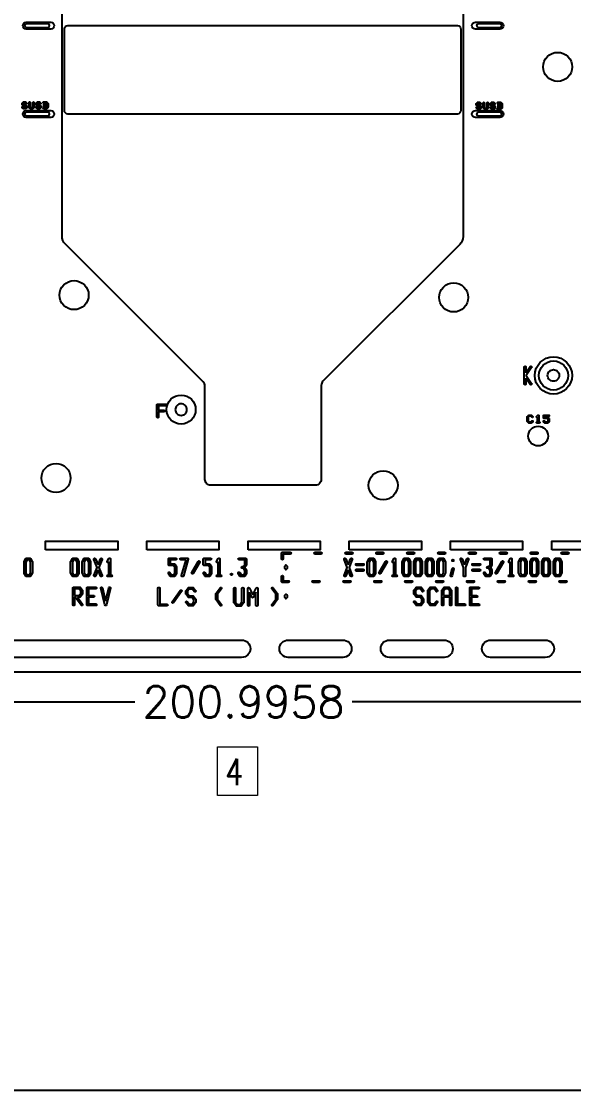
# Model space of a CAD drawing. Extents: x 2864 to 3941, y 2420 to 3182.
# Drawn here: x 3139.4 to 3186.9, y 2594.2 to 2686.2 of the extents above; entities that cross this region are included whole.
import ezdxf
from ezdxf.enums import TextEntityAlignment as Align

# ---------------------------------------------------------------- set-up
doc = ezdxf.new("R2010")
doc.units = 0
doc.layers.get('Defpoints').update_dxf_attribs({"lineweight": 0})
for name, color, linetype in [('susd-t_layer2', 6, 'Continuous'), ('ttr1_panel_layer3', 7, 'Continuous'), ('序號', 1, 'Continuous')]:
    doc.layers.add(name, color=color, linetype=linetype)
doc.layers.add('備註', color=1, linetype='Continuous', lineweight=0)
doc.layers.add('尺寸線', color=3, linetype='Continuous', lineweight=0)
doc.styles.get("Standard").update_dxf_attribs({"font": 'simplex.shx', "height": 2.7})
doc.dimstyles.get("Standard").update_dxf_attribs({"dimtxt": 6, "dimasz": 0.18, "dimexe": 0.18, "dimexo": 0.0625, "dimgap": 0.09, "dimtad": 0, "dimtih": 1, "dimtoh": 1, "dimdec": 4, "dimzin": 0, "dimdsep": 46, "dimtxsty": 'Standard', "dimcen": 0.09, "dimadec": 0, "dimazin": 0, "dimtfac": 1, "dimtdec": 4, "dimtofl": 0, "dimtmove": 0, "dimatfit": 3, "dimfxl": 0, "dimtolj": 1, "dimtzin": 0, "dimarcsym": 0})

# ---------------------------------------------------------------- blocks, each defined once
blk = doc.blocks.new('*D5')
at = {"layer": 'Defpoints', "color": 0, "linetype": 'Continuous'}
for p in [(3249.159, 2652.807), (3048.163, 2649.108), (3249.159, 2627.67)]:
    blk.add_point(p, dxfattribs=at)
at = {"layer": '尺寸線', "color": 0, "linetype": 'Continuous', "lineweight": -2}
for p, q in [((3249.159, 2652.745), (3249.159, 2627.49)), ((3048.163, 2649.046), (3048.163, 2627.49)), ((3048.343, 2627.67), (3149.171, 2627.67)), ((3248.979, 2627.67), (3167.866, 2627.67))]:
    blk.add_line(p, q, dxfattribs=at)
at = {"layer": '尺寸線', "color": 0, "linetype": 'Continuous'}
for points in [[(3048.343, 2627.7), (3048.343, 2627.64), (3048.163, 2627.67)], [(3248.979, 2627.64), (3248.979, 2627.7), (3249.159, 2627.67)]]:
    blk.add_solid(points, dxfattribs=at)
at = {"layer": '尺寸線', "color": 0, "linetype": 'Continuous', "insert": (3158.518, 2627.67), "char_height": 2.7, "attachment_point": 5}
blk.add_mtext('\\A1;200.9958', dxfattribs=at)

msp = doc.modelspace()

# ---------------------------------------------------------------- linework, layer by layer
at = {"layer": 'susd-t_layer2', "linetype": 'Continuous'}
msp.add_lwpolyline([(3143.12414, 2678.52681), (3143.12414, 2685.5268, -0.41422), (3143.42412, 2685.82677), (3176.89827, 2685.82677, -0.414221), (3177.19824, 2685.5268), (3177.19824, 2678.52681, -0.414221), (3176.89827, 2678.22684), (3143.42412, 2678.22684, -0.41422)], format="xyb", close=True, dxfattribs=at)
at = {"layer": 'ttr1_panel_layer3'}
for p, q in [((3141.42117, 2678.67379), (3141.33839, 2678.67379)), ((3180.45916, 2678.63883), (3180.37638, 2678.63883)), ((3153.59688, 2639.88079), (3153.13727, 2639.88079)), ((3287.16107, 2594.24278), (3033.16107, 2594.24278))]:
    msp.add_line(p, q, dxfattribs=at)
at = {"layer": 'ttr1_panel_layer3', "linetype": 'Continuous'}
for points in [[(3033.16107, 2832.74945), (3033.16107, 2651.2361, 0.044688), (3032.66107, 2650.83314), (3032.66107, 2645.65241, 0.044688), (3033.16107, 2645.24945), (3033.16107, 2635.49278, -0.414215), (3034.41107, 2634.24278, -0.414215), (3033.16107, 2632.99278), (3033.16107, 2630.24278), (3287.16107, 2630.24278)], [(3141.33839, 2678.67379, -1), (3141.33839, 2678.77379), (3141.37117, 2678.77379), (3141.37117, 2679.17048), (3141.33839, 2679.17048, -1), (3141.33839, 2679.27048), (3141.42117, 2679.27048), (3141.58674, 2679.27048, -0.200121), (3141.62225, 2679.25568), (3141.70472, 2679.17321, -0.200121), (3141.71952, 2679.1377), (3141.71952, 2678.80657, -0.200121), (3141.70472, 2678.77106), (3141.62225, 2678.68859, -0.200121), (3141.58674, 2678.67379), (3141.42117, 2678.67379)], [(3180.37638, 2678.63883, -1), (3180.37638, 2678.73883), (3180.40916, 2678.73883), (3180.40916, 2679.13552), (3180.37638, 2679.13552, -1), (3180.37638, 2679.23552), (3180.45916, 2679.23552), (3180.62472, 2679.23552, -0.200121), (3180.66023, 2679.22072), (3180.7427, 2679.13825, -0.200121), (3180.7575, 2679.10274), (3180.7575, 2678.77161, -0.200121), (3180.7427, 2678.7361), (3180.66023, 2678.65363, -0.200121), (3180.62472, 2678.63883), (3180.45916, 2678.63883)], [(3182.64704, 2655.0173), (3182.64704, 2656.4577, -1), (3182.79704, 2656.4577), (3182.79704, 2655.97835)], [(3182.79704, 2655.97835), (3183.15699, 2656.50028, -1), (3183.28047, 2656.41512), (3182.81315, 2655.7375), (3183.28047, 2655.05988, -1), (3183.15699, 2654.97472), (3182.79704, 2655.49664)], [(3182.79704, 2655.49664), (3182.79704, 2655.0173, -1), (3182.64704, 2655.0173)], [(3183.79822, 2652.17024), (3183.78424, 2652.15626, -1), (3183.71353, 2652.22697)], [(3183.84822, 2651.64492), (3183.74889, 2651.64492, -1), (3183.74889, 2651.74492), (3183.79822, 2651.74492), (3183.79822, 2652.17024)], [(3183.71353, 2652.22697), (3183.81271, 2652.32615, -0.669786), (3183.89822, 2652.29095), (3183.89822, 2651.74492), (3183.94756, 2651.74492, -1), (3183.94756, 2651.64492), (3183.84822, 2651.64492)], [(3145.66628, 2638.54669), (3145.93613, 2639.23798), (3145.66628, 2639.92928, -1), (3145.80825, 2639.9847), (3146.01793, 2639.44754)], [(3146.01793, 2639.44754), (3146.22761, 2639.9847, -1), (3146.36957, 2639.92928), (3146.09973, 2639.23799), (3146.36957, 2638.54669, -1), (3146.22761, 2638.49127), (3146.01793, 2639.02843)], [(3146.81184, 2639.75583), (3146.95217, 2639.99549, -0.76611), (3147.09413, 2639.95676), (3147.09413, 2638.59518), (3147.15826, 2638.59518, -1), (3147.15826, 2638.44278), (3147.01793, 2638.44278)], [(3153.13727, 2639.88079, -1), (3153.13727, 2640.03319), (3153.69859, 2640.03319, -0.50129), (3153.77166, 2639.93536), (3153.35073, 2638.49757, -1), (3153.20447, 2638.54039), (3153.59688, 2639.88079)], [(3156.21184, 2639.75583), (3156.35217, 2639.99549, -0.76611), (3156.49413, 2639.95676), (3156.49413, 2638.59518), (3156.55826, 2638.59518, -1), (3156.55826, 2638.44278), (3156.41793, 2638.44278)], [(3167.16628, 2638.54669), (3167.43613, 2639.23799), (3167.16628, 2639.92928, -1), (3167.30825, 2639.9847), (3167.51793, 2639.44754)], [(3167.51793, 2639.44754), (3167.72761, 2639.9847, -1), (3167.86957, 2639.92928), (3167.59973, 2639.23798), (3167.86957, 2638.54669, -1), (3167.72761, 2638.49127), (3167.51793, 2639.02843)], [(3171.31184, 2639.75583), (3171.45217, 2639.99549, -0.76611), (3171.59413, 2639.95676), (3171.59413, 2638.59518), (3171.65826, 2638.59518, -1), (3171.65826, 2638.44278), (3171.51793, 2638.44278)], [(3177.16628, 2639.92928, -1), (3177.30825, 2639.9847), (3177.51793, 2639.44754)], [(3177.51793, 2639.44754), (3177.72761, 2639.9847, -1), (3177.86957, 2639.92928), (3177.59413, 2639.22365), (3177.59413, 2638.51898, -1), (3177.44173, 2638.51898), (3177.44173, 2639.22365), (3177.16628, 2639.92928)], [(3181.31184, 2639.75583), (3181.45217, 2639.99549, -0.76611), (3181.59413, 2639.95676), (3181.59413, 2638.59518), (3181.65826, 2638.59518, -1), (3181.65826, 2638.44278), (3181.51793, 2638.44278)], [(3146.01793, 2639.02843), (3145.80825, 2638.49127, -1), (3145.66628, 2638.54669)], [(3147.01793, 2638.44278), (3146.8776, 2638.44278, -1), (3146.8776, 2638.59518), (3146.94173, 2638.59518), (3146.94173, 2639.67617, -0.979801), (3146.81184, 2639.75583)], [(3156.41793, 2638.44278), (3156.2776, 2638.44278, -1), (3156.2776, 2638.59518), (3156.34173, 2638.59518), (3156.34173, 2639.67617, -0.979801), (3156.21184, 2639.75583)], [(3167.51793, 2639.02843), (3167.30825, 2638.49127, -1), (3167.16628, 2638.54669)], [(3171.51793, 2638.44278), (3171.3776, 2638.44278, -1), (3171.3776, 2638.59518), (3171.44173, 2638.59518), (3171.44173, 2639.67617, -0.979801), (3171.31184, 2639.75583)], [(3181.51793, 2638.44278), (3181.3776, 2638.44278, -1), (3181.3776, 2638.59518), (3181.44173, 2638.59518), (3181.44173, 2639.67617, -0.979801), (3181.31184, 2639.75583)], [(3143.84957, 2636.02807), (3143.84957, 2636.74826), (3143.84957, 2637.46846, -0.414241), (3143.92457, 2637.54346), (3144.44609, 2637.54346, -0.241871), (3144.50706, 2637.51214), (3144.68045, 2637.27269, -0.159337), (3144.69493, 2637.2284), (3144.69493, 2636.98833, -0.159331), (3144.68045, 2636.94404), (3144.50706, 2636.70458, -0.241867), (3144.44609, 2636.67326), (3144.24532, 2636.67326)], [(3146.25166, 2637.45087, -1), (3146.39747, 2637.48606), (3146.67225, 2636.3477)], [(3146.67225, 2636.3477), (3146.94703, 2637.48606, -1), (3147.09284, 2637.45087), (3146.74515, 2636.01047, -0.78736), (3146.59934, 2636.01047), (3146.25166, 2637.45087)], [(3158.89302, 2635.98136), (3158.89302, 2637.42148, -0.798609), (3159.03556, 2637.45436), (3159.3157, 2636.87407)], [(3159.3157, 2636.87407), (3159.59584, 2637.45436, -0.798609), (3159.73838, 2637.42148), (3159.73838, 2635.98136, -1), (3159.58838, 2635.98136), (3159.58838, 2637.09389)], [(3175.55836, 2636.02361), (3175.55836, 2636.74381), (3175.55836, 2637.22394, -0.159331), (3175.57284, 2637.26823), (3175.74623, 2637.50769, -0.241867), (3175.8072, 2637.53901), (3176.15488, 2637.53901, -0.241871), (3176.21585, 2637.50769), (3176.38925, 2637.26823, -0.159337), (3176.40372, 2637.22394), (3176.40372, 2636.74381)], [(3144.24532, 2636.67326), (3144.68068, 2636.07205, -1), (3144.55919, 2635.98408), (3144.06012, 2636.67326), (3143.99957, 2636.67326), (3143.99957, 2636.02807, -1), (3143.84957, 2636.02807)], [(3159.04302, 2637.09389), (3159.04302, 2635.98136, -1), (3158.89302, 2635.98136)], [(3159.58838, 2637.09389), (3159.38324, 2636.66895, -0.627705), (3159.24816, 2636.66895), (3159.04302, 2637.09389)], [(3176.40372, 2636.74381), (3176.40372, 2636.02361, -1), (3176.25372, 2636.02361), (3176.25372, 2636.66881), (3175.70836, 2636.66881), (3175.70836, 2636.02361, -1), (3175.55836, 2636.02361)]]:
    msp.add_lwpolyline(points, format="xyb", dxfattribs=at)
for points in [[(3142.92399, 2667.73867), (3142.92399, 2737.99786, -0.198849), (3143.21685, 2738.70474), (3153.97223, 2749.46012, 0.198916), (3154.26509, 2750.16726), (3154.26509, 2764.68031, -0.414068), (3154.76522, 2765.18018), (3165.56022, 2765.18018, -0.414218), (3166.06009, 2764.68031), (3166.06009, 2750.16726, 0.198916), (3166.35295, 2749.46012), (3177.10528, 2738.70779, -0.198916), (3177.39814, 2738.00066), (3177.39814, 2667.70082, -0.198917), (3177.10528, 2666.99369), (3165.35103, 2655.23943, 0.198625), (3165.20487, 2654.88627), (3165.20487, 2646.80551, -0.414364), (3164.70474, 2646.30539), (3155.70476, 2646.30539, -0.414217), (3155.20489, 2646.80551), (3155.20489, 2654.83648, 0.198853), (3155.05843, 2655.18996), (3143.21685, 2667.03153, -0.198917)], [(3139.85001, 2685.52677, -1), (3139.85001, 2686.12677), (3141.9553, 2686.12677, -1), (3141.9553, 2685.52677)], [(3139.85001, 2685.67677), (3141.70747, 2685.67677, 1), (3141.70747, 2685.97677), (3139.85001, 2685.97677, 1)], [(3178.45421, 2685.52677, -1), (3178.45421, 2686.12677), (3180.5595, 2686.12677, -1), (3180.5595, 2685.52677)], [(3178.70204, 2685.67677), (3180.5595, 2685.67677, 1), (3180.5595, 2685.97677), (3178.70204, 2685.97677, 1)], [(3184.27048, 2682.28075, -0.414215), (3185.52048, 2683.53075, -0.414215), (3186.77048, 2682.28075, -0.414215), (3185.52048, 2681.03075, -0.414215)], [(3139.48839, 2679.05491), (3139.48839, 2679.1377, -0.200121), (3139.50319, 2679.17321), (3139.58566, 2679.25568, -0.200121), (3139.62117, 2679.27048), (3139.78674, 2679.27048, -0.200121), (3139.82225, 2679.25568), (3139.90487, 2679.17305, -1), (3139.83416, 2679.10234), (3139.76603, 2679.17048), (3139.64188, 2679.17048), (3139.58839, 2679.11699), (3139.58839, 2679.07562), (3139.64188, 2679.02213), (3139.78674, 2679.02213, -0.200121), (3139.82225, 2679.00733), (3139.90472, 2678.92486, -0.200121), (3139.91952, 2678.88935), (3139.91952, 2678.80657, -0.200121), (3139.90472, 2678.77106), (3139.82225, 2678.68859, -0.200121), (3139.78674, 2678.67379), (3139.62117, 2678.67379, -0.200121), (3139.58566, 2678.68859), (3139.50304, 2678.77121, -1), (3139.57375, 2678.84192), (3139.64188, 2678.77379), (3139.76603, 2678.77379), (3139.81952, 2678.82728), (3139.81952, 2678.86864), (3139.76603, 2678.92213), (3139.62117, 2678.92213, -0.200121), (3139.58566, 2678.93693), (3139.50319, 2679.0194, -0.200121)], [(3139.85001, 2677.92684, -1), (3139.85001, 2678.52684), (3141.9553, 2678.52684, -1), (3141.9553, 2677.92684)], [(3140.08839, 2678.80657), (3140.08839, 2679.22048, -1), (3140.18839, 2679.22048), (3140.18839, 2678.82728), (3140.24188, 2678.77379), (3140.36603, 2678.77379), (3140.41952, 2678.82728), (3140.41952, 2679.22048, -1), (3140.51952, 2679.22048), (3140.51952, 2678.80657, -0.200121), (3140.50472, 2678.77106), (3140.42225, 2678.68859, -0.200121), (3140.38674, 2678.67379), (3140.22117, 2678.67379, -0.200121), (3140.18566, 2678.68859), (3140.10319, 2678.77106, -0.200121)], [(3140.68839, 2679.05491), (3140.68839, 2679.1377, -0.200121), (3140.70319, 2679.17321), (3140.78566, 2679.25568, -0.200121), (3140.82117, 2679.27048), (3140.98674, 2679.27048, -0.200121), (3141.02225, 2679.25568), (3141.10487, 2679.17305, -1), (3141.03416, 2679.10234), (3140.96603, 2679.17048), (3140.84188, 2679.17048), (3140.78839, 2679.11699), (3140.78839, 2679.07562), (3140.84188, 2679.02213), (3140.98674, 2679.02213, -0.200121), (3141.02225, 2679.00733), (3141.10472, 2678.92486, -0.200121), (3141.11952, 2678.88935), (3141.11952, 2678.80657, -0.200121), (3141.10472, 2678.77106), (3141.02225, 2678.68859, -0.200121), (3140.98674, 2678.67379), (3140.82117, 2678.67379, -0.200121), (3140.78566, 2678.68859), (3140.70304, 2678.77121, -1), (3140.77375, 2678.84192), (3140.84188, 2678.77379), (3140.96603, 2678.77379), (3141.01952, 2678.82728), (3141.01952, 2678.86864), (3140.96603, 2678.92213), (3140.82117, 2678.92213, -0.200121), (3140.78566, 2678.93693), (3140.70319, 2679.0194, -0.200121)], [(3178.45421, 2677.92684, -1), (3178.45421, 2678.52684), (3180.5595, 2678.52684, -1), (3180.5595, 2677.92684)], [(3178.52638, 2679.01996), (3178.52638, 2679.10274, -0.200121), (3178.54118, 2679.13825), (3178.62365, 2679.22072, -0.200121), (3178.65916, 2679.23552), (3178.82472, 2679.23552, -0.200121), (3178.86023, 2679.22072), (3178.94286, 2679.1381, -1), (3178.87215, 2679.06739), (3178.80401, 2679.13552), (3178.67987, 2679.13552), (3178.62638, 2679.08203), (3178.62638, 2679.04067), (3178.67987, 2678.98718), (3178.82472, 2678.98718, -0.200121), (3178.86023, 2678.97238), (3178.9427, 2678.88991, -0.200121), (3178.9575, 2678.8544), (3178.9575, 2678.77161, -0.200121), (3178.9427, 2678.7361), (3178.86023, 2678.65363, -0.200121), (3178.82472, 2678.63883), (3178.65916, 2678.63883, -0.200121), (3178.62365, 2678.65363), (3178.54102, 2678.73626, -1), (3178.61173, 2678.80697), (3178.67987, 2678.73883), (3178.80401, 2678.73883), (3178.8575, 2678.79232), (3178.8575, 2678.83369), (3178.80401, 2678.88718), (3178.65916, 2678.88718, -0.200121), (3178.62365, 2678.90198), (3178.54118, 2678.98445, -0.200121)], [(3179.12638, 2678.77161), (3179.12638, 2679.18552, -1), (3179.22638, 2679.18552), (3179.22638, 2678.79232), (3179.27987, 2678.73883), (3179.40401, 2678.73883), (3179.4575, 2678.79232), (3179.4575, 2679.18552, -1), (3179.5575, 2679.18552), (3179.5575, 2678.77161, -0.200121), (3179.5427, 2678.7361), (3179.46023, 2678.65363, -0.200121), (3179.42472, 2678.63883), (3179.25916, 2678.63883, -0.200121), (3179.22365, 2678.65363), (3179.14118, 2678.7361, -0.200121)], [(3179.72638, 2679.01996), (3179.72638, 2679.10274, -0.200121), (3179.74118, 2679.13825), (3179.82365, 2679.22072, -0.200121), (3179.85916, 2679.23552), (3180.02472, 2679.23552, -0.200121), (3180.06023, 2679.22072), (3180.14286, 2679.1381, -1), (3180.07215, 2679.06739), (3180.00401, 2679.13552), (3179.87987, 2679.13552), (3179.82638, 2679.08203), (3179.82638, 2679.04067), (3179.87987, 2678.98718), (3180.02472, 2678.98718, -0.200121), (3180.06023, 2678.97238), (3180.1427, 2678.88991, -0.200121), (3180.1575, 2678.8544), (3180.1575, 2678.77161, -0.200121), (3180.1427, 2678.7361), (3180.06023, 2678.65363, -0.200121), (3180.02472, 2678.63883), (3179.85916, 2678.63883, -0.200121), (3179.82365, 2678.65363), (3179.74102, 2678.73626, -1), (3179.81173, 2678.80697), (3179.87987, 2678.73883), (3180.00401, 2678.73883), (3180.0575, 2678.79232), (3180.0575, 2678.83369), (3180.00401, 2678.88718), (3179.85916, 2678.88718, -0.200121), (3179.82365, 2678.90198), (3179.74118, 2678.98445, -0.200121)], [(3139.85001, 2678.07684), (3141.70747, 2678.07684, 1), (3141.70747, 2678.37684), (3139.85001, 2678.37684, 1)], [(3178.70204, 2678.07684), (3180.5595, 2678.07684, 1), (3180.5595, 2678.37684), (3178.70204, 2678.37684, 1)], [(3142.70982, 2662.65194, -0.414215), (3143.95982, 2663.90194, -0.414215), (3145.20982, 2662.65194, -0.414215), (3143.95982, 2661.40194, -0.414215)], [(3175.33262, 2662.45455, -0.414215), (3176.58262, 2663.70455, -0.414215), (3177.83262, 2662.45455, -0.414215), (3176.58262, 2661.20455, -0.414215)], [(3184.66107, 2655.74278, -0.414217), (3185.16107, 2656.24278, -0.414217), (3185.66107, 2655.74278, -0.414217), (3185.16107, 2655.24278, -0.414217)], [(3151.0766, 2652.16879), (3151.0766, 2652.69031), (3151.0766, 2653.21184, -0.414241), (3151.1516, 2653.28684), (3151.84697, 2653.28684, -1), (3151.84697, 2653.13684), (3151.2266, 2653.13684), (3151.2266, 2652.76531), (3151.67312, 2652.76531, -1), (3151.67312, 2652.61531), (3151.2266, 2652.61531), (3151.2266, 2652.16879, -1)], [(3152.65865, 2652.80735, 0.414217), (3153.15865, 2652.30735, 0.414217), (3153.65865, 2652.80735, 0.414217), (3153.15865, 2653.30735, 0.414217)], [(3182.89955, 2651.79426), (3182.89955, 2652.19161, -0.200121), (3182.91435, 2652.22712), (3183.01338, 2652.32615, -0.200121), (3183.04889, 2652.34095), (3183.24756, 2652.34095, -0.200121), (3183.28307, 2652.32615), (3183.38225, 2652.22697, -1), (3183.31154, 2652.15626), (3183.22685, 2652.24095), (3183.0696, 2652.24095), (3182.99955, 2652.1709), (3182.99955, 2651.81497), (3183.0696, 2651.74492), (3183.22685, 2651.74492), (3183.31154, 2651.82962, -1), (3183.38225, 2651.75891), (3183.28307, 2651.65972, -0.200121), (3183.24756, 2651.64492), (3183.04889, 2651.64492, -0.200121), (3183.01338, 2651.65972), (3182.91435, 2651.75875, -0.200121)], [(3184.29955, 2652.09227), (3184.29955, 2652.29095, -0.414253), (3184.34955, 2652.34095), (3184.7469, 2652.34095, -1), (3184.7469, 2652.24095), (3184.39955, 2652.24095), (3184.39955, 2652.14227), (3184.64756, 2652.14227, -0.200121), (3184.68307, 2652.12747), (3184.7821, 2652.02845, -0.200121), (3184.7969, 2651.99294), (3184.7969, 2651.79426, -0.200121), (3184.7821, 2651.75875), (3184.68307, 2651.65972, -0.200121), (3184.64756, 2651.64492), (3184.44889, 2651.64492, -0.200121), (3184.41338, 2651.65972), (3184.31419, 2651.75891, -1), (3184.3849, 2651.82962), (3184.4696, 2651.74492), (3184.62685, 2651.74492), (3184.6969, 2651.81497), (3184.6969, 2651.97223), (3184.62685, 2652.04227), (3184.34955, 2652.04227, -0.414253)], [(3182.99298, 2650.52828, -0.414215), (3183.84298, 2651.37828, -0.414215), (3184.69298, 2650.52828, -0.414215), (3183.84298, 2649.67828, -0.414215)], [(3141.1559, 2646.92278, -0.414215), (3142.4059, 2648.17278, -0.414215), (3143.6559, 2646.92278, -0.414215), (3142.4059, 2645.67278, -0.414215)], [(3169.27523, 2646.30151, -0.414215), (3170.52523, 2647.55151, -0.414215), (3171.77523, 2646.30151, -0.414215), (3170.52523, 2645.05151, -0.414215)], [(3139.66107, 2638.75887), (3139.66107, 2639.7171, -0.13403), (3139.67151, 2639.75583), (3139.81184, 2639.99549, -0.267143), (3139.87783, 2640.03319), (3140.15803, 2640.03319, -0.267143), (3140.22402, 2639.99549), (3140.36435, 2639.75583, -0.13403), (3140.37479, 2639.7171), (3140.37479, 2638.75887, -0.13403), (3140.36435, 2638.72014), (3140.22402, 2638.48048, -0.267143), (3140.15803, 2638.44278), (3139.87783, 2638.44278, -0.267143), (3139.81184, 2638.48048), (3139.67151, 2638.72014, -0.13403)], [(3143.66107, 2638.75887), (3143.66107, 2639.7171, -0.13403), (3143.67151, 2639.75583), (3143.81184, 2639.99549, -0.267143), (3143.87783, 2640.03319), (3144.15803, 2640.03319, -0.267143), (3144.22402, 2639.99549), (3144.36435, 2639.75583, -0.13403), (3144.37479, 2639.7171), (3144.37479, 2638.75887, -0.13403), (3144.36435, 2638.72014), (3144.22402, 2638.48048, -0.267143), (3144.15803, 2638.44278), (3143.87783, 2638.44278, -0.267143), (3143.81184, 2638.48048), (3143.67151, 2638.72014, -0.13403)], [(3144.66107, 2638.75887), (3144.66107, 2639.7171, -0.13403), (3144.67151, 2639.75583), (3144.81184, 2639.99549, -0.267143), (3144.87783, 2640.03319), (3145.15803, 2640.03319, -0.267143), (3145.22402, 2639.99549), (3145.36435, 2639.75583, -0.13403), (3145.37479, 2639.7171), (3145.37479, 2638.75887, -0.13403), (3145.36435, 2638.72014), (3145.22402, 2638.48048, -0.267143), (3145.15803, 2638.44278), (3144.87783, 2638.44278, -0.267143), (3144.81184, 2638.48048), (3144.67151, 2638.72014, -0.13403)], [(3152.06107, 2639.47765), (3152.06107, 2639.95699, -0.414239), (3152.13727, 2640.03319), (3152.69859, 2640.03319, -1), (3152.69859, 2639.88079), (3152.21347, 2639.88079), (3152.21347, 2639.55385), (3152.55803, 2639.55385, -0.267143), (3152.62402, 2639.51616), (3152.76435, 2639.27649, -0.13403), (3152.77479, 2639.23776), (3152.77479, 2638.75887, -0.13403), (3152.76435, 2638.72014), (3152.62402, 2638.48048, -0.267143), (3152.55803, 2638.44278), (3152.27783, 2638.44278, -0.267143), (3152.21184, 2638.48048), (3152.07151, 2638.72014, -1), (3152.20302, 2638.79715), (3152.32128, 2638.59518), (3152.51457, 2638.59518), (3152.62239, 2638.77931), (3152.62239, 2639.21732), (3152.51457, 2639.40145), (3152.13727, 2639.40145, -0.414239)], [(3155.06107, 2639.47765), (3155.06107, 2639.95699, -0.414239), (3155.13727, 2640.03319), (3155.69859, 2640.03319, -1), (3155.69859, 2639.88079), (3155.21347, 2639.88079), (3155.21347, 2639.55385), (3155.55803, 2639.55385, -0.267143), (3155.62402, 2639.51616), (3155.76435, 2639.27649, -0.13403), (3155.77479, 2639.23776), (3155.77479, 2638.75887, -0.13403), (3155.76435, 2638.72014), (3155.62402, 2638.48048, -0.267143), (3155.55803, 2638.44278), (3155.27783, 2638.44278, -0.267143), (3155.21184, 2638.48048), (3155.07151, 2638.72014, -1), (3155.20302, 2638.79715), (3155.32128, 2638.59518), (3155.51457, 2638.59518), (3155.62239, 2638.77931), (3155.62239, 2639.21732), (3155.51457, 2639.40145), (3155.13727, 2639.40145, -0.414239)], [(3158.07151, 2638.72014, -1), (3158.20302, 2638.79715), (3158.32128, 2638.59518), (3158.51457, 2638.59518), (3158.62239, 2638.77931), (3158.62239, 2638.97765), (3158.51457, 2639.16179), (3158.41793, 2639.16179, -1), (3158.41793, 2639.31419), (3158.51457, 2639.31419), (3158.62239, 2639.49832), (3158.62239, 2639.88079), (3158.13727, 2639.88079, -1), (3158.13727, 2640.03319), (3158.69859, 2640.03319, -0.414239), (3158.77479, 2639.95699), (3158.77479, 2639.47788, -0.13403), (3158.76435, 2639.43915), (3158.64656, 2639.23799), (3158.76435, 2639.03682, -0.13403), (3158.77479, 2638.99809), (3158.77479, 2638.75887, -0.13403), (3158.76435, 2638.72014), (3158.62402, 2638.48048, -0.267143), (3158.55803, 2638.44278), (3158.27783, 2638.44278, -0.267143), (3158.21184, 2638.48048)], [(3161.78258, 2639.96246), (3161.78258, 2640.46246, -0.414236), (3161.85908, 2640.53896), (3162.52611, 2640.53896, -1), (3162.52611, 2640.38596), (3161.93558, 2640.38596), (3161.93558, 2639.96246, -1)], [(3164.67911, 2640.38596, -1), (3164.67911, 2640.53896), (3165.17911, 2640.53896, -1), (3165.17911, 2640.38596)], [(3167.33211, 2640.38596, -1), (3167.33211, 2640.53896), (3167.83211, 2640.53896, -1), (3167.83211, 2640.38596)], [(3169.16107, 2638.75887), (3169.16107, 2639.7171, -0.13403), (3169.17151, 2639.75583), (3169.31184, 2639.99549, -0.267143), (3169.37783, 2640.03319), (3169.65803, 2640.03319, -0.267143), (3169.72402, 2639.99549), (3169.86435, 2639.75583, -0.13403), (3169.87479, 2639.7171), (3169.87479, 2638.75887, -0.13403), (3169.86435, 2638.72014), (3169.72402, 2638.48048, -0.267143), (3169.65803, 2638.44278), (3169.37783, 2638.44278, -0.267143), (3169.31184, 2638.48048), (3169.17151, 2638.72014, -0.13403)], [(3169.98511, 2640.38596, -1), (3169.98511, 2640.53896), (3170.48511, 2640.53896, -1), (3170.48511, 2640.38596)], [(3172.16107, 2638.75887), (3172.16107, 2639.7171, -0.13403), (3172.17151, 2639.75583), (3172.31184, 2639.99549, -0.267143), (3172.37783, 2640.03319), (3172.65803, 2640.03319, -0.267143), (3172.72402, 2639.99549), (3172.86435, 2639.75583, -0.13403), (3172.87479, 2639.7171), (3172.87479, 2638.75887, -0.13403), (3172.86435, 2638.72014), (3172.72402, 2638.48048, -0.267143), (3172.65803, 2638.44278), (3172.37783, 2638.44278, -0.267143), (3172.31184, 2638.48048), (3172.17151, 2638.72014, -0.13403)], [(3172.63811, 2640.38596, -1), (3172.63811, 2640.53896), (3173.13811, 2640.53896, -1), (3173.13811, 2640.38596)], [(3173.16107, 2638.75887), (3173.16107, 2639.7171, -0.13403), (3173.17151, 2639.75583), (3173.31184, 2639.99549, -0.267143), (3173.37783, 2640.03319), (3173.65803, 2640.03319, -0.267143), (3173.72402, 2639.99549), (3173.86435, 2639.75583, -0.13403), (3173.87479, 2639.7171), (3173.87479, 2638.75887, -0.13403), (3173.86435, 2638.72014), (3173.72402, 2638.48048, -0.267143), (3173.65803, 2638.44278), (3173.37783, 2638.44278, -0.267143), (3173.31184, 2638.48048), (3173.17151, 2638.72014, -0.13403)], [(3174.16107, 2638.75887), (3174.16107, 2639.7171, -0.13403), (3174.17151, 2639.75583), (3174.31184, 2639.99549, -0.267143), (3174.37783, 2640.03319), (3174.65803, 2640.03319, -0.267143), (3174.72402, 2639.99549), (3174.86435, 2639.75583, -0.13403), (3174.87479, 2639.7171), (3174.87479, 2638.75887, -0.13403), (3174.86435, 2638.72014), (3174.72402, 2638.48048, -0.267143), (3174.65803, 2638.44278), (3174.37783, 2638.44278, -0.267143), (3174.31184, 2638.48048), (3174.17151, 2638.72014, -0.13403)], [(3175.16107, 2638.75887), (3175.16107, 2639.7171, -0.13403), (3175.17151, 2639.75583), (3175.31184, 2639.99549, -0.267143), (3175.37783, 2640.03319), (3175.65803, 2640.03319, -0.267143), (3175.72402, 2639.99549), (3175.86435, 2639.75583, -0.13403), (3175.87479, 2639.7171), (3175.87479, 2638.75887, -0.13403), (3175.86435, 2638.72014), (3175.72402, 2638.48048, -0.267143), (3175.65803, 2638.44278), (3175.37783, 2638.44278, -0.267143), (3175.31184, 2638.48048), (3175.17151, 2638.72014, -0.13403)], [(3175.29111, 2640.38596, -1), (3175.29111, 2640.53896), (3175.79111, 2640.53896, -1), (3175.79111, 2640.38596)], [(3177.94411, 2640.38596, -1), (3177.94411, 2640.53896), (3178.44411, 2640.53896, -1), (3178.44411, 2640.38596)], [(3179.17151, 2638.72014, -1), (3179.30302, 2638.79715), (3179.42128, 2638.59518), (3179.61457, 2638.59518), (3179.72239, 2638.77931), (3179.72239, 2638.97765), (3179.61457, 2639.16179), (3179.51793, 2639.16179, -1), (3179.51793, 2639.31419), (3179.61457, 2639.31419), (3179.72239, 2639.49832), (3179.72239, 2639.88079), (3179.23727, 2639.88079, -1), (3179.23727, 2640.03319), (3179.79859, 2640.03319, -0.414239), (3179.87479, 2639.95699), (3179.87479, 2639.47788, -0.13403), (3179.86435, 2639.43915), (3179.74656, 2639.23799), (3179.86435, 2639.03682, -0.13403), (3179.87479, 2638.99809), (3179.87479, 2638.75887, -0.13403), (3179.86435, 2638.72014), (3179.72402, 2638.48048, -0.267143), (3179.65803, 2638.44278), (3179.37783, 2638.44278, -0.267143), (3179.31184, 2638.48048)], [(3180.59711, 2640.38596, -1), (3180.59711, 2640.53896), (3181.09711, 2640.53896, -1), (3181.09711, 2640.38596)], [(3182.16107, 2638.75887), (3182.16107, 2639.7171, -0.13403), (3182.17151, 2639.75583), (3182.31184, 2639.99549, -0.267143), (3182.37783, 2640.03319), (3182.65803, 2640.03319, -0.267143), (3182.72402, 2639.99549), (3182.86435, 2639.75583, -0.13403), (3182.87479, 2639.7171), (3182.87479, 2638.75887, -0.13403), (3182.86435, 2638.72014), (3182.72402, 2638.48048, -0.267143), (3182.65803, 2638.44278), (3182.37783, 2638.44278, -0.267143), (3182.31184, 2638.48048), (3182.17151, 2638.72014, -0.13403)], [(3183.16107, 2638.75887), (3183.16107, 2639.7171, -0.13403), (3183.17151, 2639.75583), (3183.31184, 2639.99549, -0.267143), (3183.37783, 2640.03319), (3183.65803, 2640.03319, -0.267143), (3183.72402, 2639.99549), (3183.86435, 2639.75583, -0.13403), (3183.87479, 2639.7171), (3183.87479, 2638.75887, -0.13403), (3183.86435, 2638.72014), (3183.72402, 2638.48048, -0.267143), (3183.65803, 2638.44278), (3183.37783, 2638.44278, -0.267143), (3183.31184, 2638.48048), (3183.17151, 2638.72014, -0.13403)], [(3183.25011, 2640.38596, -1), (3183.25011, 2640.53896), (3183.75011, 2640.53896, -1), (3183.75011, 2640.38596)], [(3184.16107, 2638.75887), (3184.16107, 2639.7171, -0.13403), (3184.17151, 2639.75583), (3184.31184, 2639.99549, -0.267143), (3184.37783, 2640.03319), (3184.65803, 2640.03319, -0.267143), (3184.72402, 2639.99549), (3184.86435, 2639.75583, -0.13403), (3184.87479, 2639.7171), (3184.87479, 2638.75887, -0.13403), (3184.86435, 2638.72014), (3184.72402, 2638.48048, -0.267143), (3184.65803, 2638.44278), (3184.37783, 2638.44278, -0.267143), (3184.31184, 2638.48048), (3184.17151, 2638.72014, -0.13403)], [(3185.16107, 2638.75887), (3185.16107, 2639.7171, -0.13403), (3185.17151, 2639.75583), (3185.31184, 2639.99549, -0.267143), (3185.37783, 2640.03319), (3185.65803, 2640.03319, -0.267143), (3185.72402, 2639.99549), (3185.86435, 2639.75583, -0.13403), (3185.87479, 2639.7171), (3185.87479, 2638.75887, -0.13403), (3185.86435, 2638.72014), (3185.72402, 2638.48048, -0.267143), (3185.65803, 2638.44278), (3185.37783, 2638.44278, -0.267143), (3185.31184, 2638.48048), (3185.17151, 2638.72014, -0.13403)], [(3185.90311, 2640.38596, -1), (3185.90311, 2640.53896), (3186.40311, 2640.53896, -1), (3186.40311, 2640.38596)], [(3154.07151, 2638.79715), (3154.63283, 2639.75583, -1), (3154.76435, 2639.67882), (3154.20302, 2638.72014, -1)], [(3168.23727, 2639.40145, -1), (3168.23727, 2639.55385), (3168.79859, 2639.55385, -1), (3168.79859, 2639.40145)], [(3168.23727, 2638.92212, -1), (3168.23727, 2639.07452), (3168.79859, 2639.07452, -1), (3168.79859, 2638.92212)], [(3170.17151, 2638.79715), (3170.73283, 2639.75583, -1), (3170.86435, 2639.67882), (3170.30302, 2638.72014, -1)], [(3176.30341, 2638.53636), (3176.44374, 2639.13553, -1), (3176.59212, 2639.10077), (3176.45179, 2638.5016, -1)], [(3178.23727, 2639.40145, -1), (3178.23727, 2639.55385), (3178.79859, 2639.55385, -1), (3178.79859, 2639.40145)], [(3178.23727, 2638.92212, -1), (3178.23727, 2639.07452), (3178.79859, 2639.07452, -1), (3178.79859, 2638.92212)], [(3180.17151, 2638.79715), (3180.73283, 2639.75583, -1), (3180.86435, 2639.67882), (3180.30302, 2638.72014, -1)], [(3161.78258, 2638.0139), (3161.78258, 2638.45323, -1), (3161.93558, 2638.45323), (3161.93558, 2638.0904), (3162.35908, 2638.0904, -1), (3162.35908, 2637.9374), (3161.85908, 2637.9374, -0.414236)], [(3164.51208, 2637.9374, -1), (3164.51208, 2638.0904), (3165.01208, 2638.0904, -1), (3165.01208, 2637.9374)], [(3167.16508, 2637.9374, -1), (3167.16508, 2638.0904), (3167.66508, 2638.0904, -1), (3167.66508, 2637.9374)], [(3169.81808, 2637.9374, -1), (3169.81808, 2638.0904), (3170.31808, 2638.0904, -1), (3170.31808, 2637.9374)], [(3172.47108, 2637.9374, -1), (3172.47108, 2638.0904), (3172.97108, 2638.0904, -1), (3172.97108, 2637.9374)], [(3175.12408, 2637.9374, -1), (3175.12408, 2638.0904), (3175.62408, 2638.0904, -1), (3175.62408, 2637.9374)], [(3177.77708, 2637.9374, -1), (3177.77708, 2638.0904), (3178.27708, 2638.0904, -1), (3178.27708, 2637.9374)], [(3180.43008, 2637.9374, -1), (3180.43008, 2638.0904), (3180.93008, 2638.0904, -1), (3180.93008, 2637.9374)], [(3183.08308, 2637.9374, -1), (3183.08308, 2638.0904), (3183.58308, 2638.0904, -1), (3183.58308, 2637.9374)], [(3185.73608, 2637.9374, -1), (3185.73608, 2638.0904), (3186.23608, 2638.0904, -1), (3186.23608, 2637.9374)], [(3145.04957, 2636.02807), (3145.04957, 2636.74826), (3145.04957, 2637.46846, -0.414241), (3145.12457, 2637.54346), (3145.81993, 2637.54346, -1), (3145.81993, 2637.39346), (3145.19957, 2637.39346), (3145.19957, 2636.82326), (3145.64609, 2636.82326, -1), (3145.64609, 2636.67326), (3145.19957, 2636.67326), (3145.19957, 2636.10307), (3145.81993, 2636.10307, -1), (3145.81993, 2635.95307), (3145.12457, 2635.95307, -0.414241)], [(3151.16935, 2636.00592), (3151.16935, 2637.44632, -1), (3151.31935, 2637.44632), (3151.31935, 2636.08092), (3151.93971, 2636.08092, -1), (3151.93971, 2635.93092), (3151.24435, 2635.93092, -0.414241)], [(3152.3836, 2636.28997), (3153.07897, 2637.25024, -1), (3153.20046, 2637.16226), (3152.50509, 2636.202, -1)], [(3153.56935, 2636.96618), (3153.56935, 2637.20625, -0.159331), (3153.58382, 2637.25054), (3153.75722, 2637.49, -0.241867), (3153.81819, 2637.52132), (3154.16587, 2637.52132, -0.241871), (3154.22684, 2637.49), (3154.40046, 2637.25024, -1), (3154.27897, 2637.16226), (3154.12758, 2637.37132), (3153.85648, 2637.37132), (3153.71935, 2637.18195), (3153.71935, 2636.99049), (3153.85648, 2636.80112), (3154.16587, 2636.80112, -0.241871), (3154.22684, 2636.7698), (3154.40023, 2636.53035, -0.159345), (3154.41471, 2636.48605), (3154.41471, 2636.24599, -0.159331), (3154.40023, 2636.20169), (3154.22684, 2635.96224, -0.241867), (3154.16587, 2635.93092), (3153.81819, 2635.93092, -0.241871), (3153.75722, 2635.96224), (3153.5836, 2636.202, -1), (3153.70509, 2636.28997), (3153.85648, 2636.08092), (3154.12758, 2636.08092), (3154.26471, 2636.27029), (3154.26471, 2636.46175), (3154.12758, 2636.65112), (3153.81819, 2636.65112, -0.241871), (3153.75722, 2636.68244), (3153.58382, 2636.92189, -0.159337)], [(3156.14319, 2636.48605), (3156.14319, 2636.96618, -0.159331), (3156.15767, 2637.01048), (3156.50512, 2637.4903, -1), (3156.62661, 2637.40233), (3156.29319, 2636.94188), (3156.29319, 2636.51035), (3156.62661, 2636.04991, -1), (3156.50512, 2635.96193), (3156.15767, 2636.44176, -0.159337)], [(3157.69302, 2636.22143), (3157.69302, 2637.42176, -1), (3157.84302, 2637.42176), (3157.84302, 2636.24573), (3157.98015, 2636.05636), (3158.25125, 2636.05636), (3158.38838, 2636.24573), (3158.38838, 2637.42176, -1), (3158.53838, 2637.42176), (3158.53838, 2636.22143, -0.159331), (3158.5239, 2636.17713), (3158.35051, 2635.93768, -0.241867), (3158.28954, 2635.90636), (3157.94186, 2635.90636, -0.241871), (3157.88089, 2635.93768), (3157.70749, 2636.17713, -0.159337)], [(3160.95744, 2636.04991), (3161.29087, 2636.51035), (3161.29087, 2636.94188), (3160.95744, 2637.40233, -1), (3161.07893, 2637.4903), (3161.42639, 2637.01048, -0.159337), (3161.44087, 2636.96618), (3161.44087, 2636.48605, -0.159331), (3161.42639, 2636.44176), (3161.07893, 2635.96193, -1)], [(3173.15836, 2636.98387), (3173.15836, 2637.22394, -0.159331), (3173.17284, 2637.26823), (3173.34623, 2637.50769, -0.241867), (3173.4072, 2637.53901), (3173.75488, 2637.53901, -0.241871), (3173.81585, 2637.50769), (3173.98947, 2637.26793, -1), (3173.86798, 2637.17995), (3173.71659, 2637.38901), (3173.44549, 2637.38901), (3173.30836, 2637.19964), (3173.30836, 2637.00818), (3173.44549, 2636.81881), (3173.75488, 2636.81881, -0.241871), (3173.81585, 2636.78749), (3173.98925, 2636.54804, -0.159345), (3174.00372, 2636.50374), (3174.00372, 2636.26368, -0.159331), (3173.98925, 2636.21938), (3173.81585, 2635.97993, -0.241867), (3173.75488, 2635.94861), (3173.4072, 2635.94861, -0.241871), (3173.34623, 2635.97993), (3173.17261, 2636.21969, -1), (3173.2941, 2636.30766), (3173.44549, 2636.09861), (3173.71659, 2636.09861), (3173.85372, 2636.28798), (3173.85372, 2636.47944), (3173.71659, 2636.66881), (3173.4072, 2636.66881, -0.241871), (3173.34623, 2636.70013), (3173.17284, 2636.93958, -0.159337)], [(3174.35836, 2636.26368), (3174.35836, 2637.22394, -0.159331), (3174.37284, 2637.26823), (3174.54623, 2637.50769, -0.241867), (3174.6072, 2637.53901), (3174.95488, 2637.53901, -0.241871), (3175.01585, 2637.50769), (3175.18947, 2637.26793, -1), (3175.06798, 2637.17995), (3174.91659, 2637.38901), (3174.64549, 2637.38901), (3174.50836, 2637.19964), (3174.50836, 2636.28798), (3174.64549, 2636.09861), (3174.91659, 2636.09861), (3175.06798, 2636.30766, -1), (3175.18947, 2636.21969), (3175.01585, 2635.97993, -0.241867), (3174.95488, 2635.94861), (3174.6072, 2635.94861, -0.241871), (3174.54623, 2635.97993), (3174.37284, 2636.21938, -0.159337)], [(3176.75836, 2636.02361), (3176.75836, 2637.46401, -1), (3176.90836, 2637.46401), (3176.90836, 2636.09861), (3177.52872, 2636.09861, -1), (3177.52872, 2635.94861), (3176.83336, 2635.94861, -0.414241)], [(3177.95836, 2636.02361), (3177.95836, 2636.74381), (3177.95836, 2637.46401, -0.414241), (3178.03336, 2637.53901), (3178.72872, 2637.53901, -1), (3178.72872, 2637.38901), (3178.10836, 2637.38901), (3178.10836, 2636.81881), (3178.55488, 2636.81881, -1), (3178.55488, 2636.66881), (3178.10836, 2636.66881), (3178.10836, 2636.09861), (3178.72872, 2636.09861, -1), (3178.72872, 2635.94861), (3178.03336, 2635.94861, -0.414241)], [(3040.97016, 2631.49278, -1), (3040.97016, 2632.99278), (3158.36107, 2632.99278, -1), (3158.36107, 2631.49278)], [(3162.36107, 2631.49278, -1), (3162.36107, 2632.99278), (3167.06107, 2632.99278, -1), (3167.06107, 2631.49278)], [(3171.06107, 2631.49278, -1), (3171.06107, 2632.99278), (3175.76107, 2632.99278, -1), (3175.76107, 2631.49278)], [(3179.76107, 2631.49278, -1), (3179.76107, 2632.99278), (3184.46107, 2632.99278, -1), (3184.46107, 2631.49278)]]:
    msp.add_lwpolyline(points, format="xyb", close=True, dxfattribs=at)
for points in [[(3141.47117, 2678.77379), (3141.56603, 2678.77379), (3141.61952, 2678.82728), (3141.61952, 2679.11699), (3141.56603, 2679.17048), (3141.47117, 2679.17048)], [(3180.50916, 2678.73883), (3180.60401, 2678.73883), (3180.6575, 2678.79232), (3180.6575, 2679.08203), (3180.60401, 2679.13552), (3180.50916, 2679.13552)], [(3141.51107, 2640.75247), (3141.51107, 2641.49278), (3147.71107, 2641.49278), (3147.71107, 2640.75247)], [(3150.21107, 2640.75247), (3150.21107, 2641.49278), (3156.41107, 2641.49278), (3156.41107, 2640.75247)], [(3158.91107, 2640.75247), (3158.91107, 2641.49278), (3165.11107, 2641.49278), (3165.11107, 2640.75247)], [(3167.61107, 2640.75247), (3167.61107, 2641.49278), (3173.81107, 2641.49278), (3173.81107, 2640.75247)], [(3176.31107, 2640.75247), (3176.31107, 2641.49278), (3182.51107, 2641.49278), (3182.51107, 2640.75247)], [(3185.01107, 2640.75247), (3185.01107, 2641.49278), (3191.21107, 2641.49278), (3191.21107, 2640.75247)], [(3139.81347, 2638.77931), (3139.92128, 2638.59518), (3140.11457, 2638.59518), (3140.22239, 2638.77931), (3140.22239, 2639.69666), (3140.11457, 2639.88079), (3139.92128, 2639.88079), (3139.81347, 2639.69666)], [(3143.81347, 2638.77931), (3143.92128, 2638.59518), (3144.11457, 2638.59518), (3144.22239, 2638.77931), (3144.22239, 2639.69666), (3144.11457, 2639.88079), (3143.92128, 2639.88079), (3143.81347, 2639.69666)], [(3144.81347, 2638.77931), (3144.92128, 2638.59518), (3145.11457, 2638.59518), (3145.22239, 2638.77931), (3145.22239, 2639.69666), (3145.11457, 2639.88079), (3144.92128, 2639.88079), (3144.81347, 2639.69666)], [(3169.31347, 2638.77931), (3169.42128, 2638.59518), (3169.61457, 2638.59518), (3169.72239, 2638.77931), (3169.72239, 2639.69666), (3169.61457, 2639.88079), (3169.42128, 2639.88079), (3169.31347, 2639.69666)], [(3172.31347, 2638.77931), (3172.42128, 2638.59518), (3172.61457, 2638.59518), (3172.72239, 2638.77931), (3172.72239, 2639.69666), (3172.61457, 2639.88079), (3172.42128, 2639.88079), (3172.31347, 2639.69666)], [(3173.31347, 2638.77931), (3173.42128, 2638.59518), (3173.61457, 2638.59518), (3173.72239, 2638.77931), (3173.72239, 2639.69666), (3173.61457, 2639.88079), (3173.42128, 2639.88079), (3173.31347, 2639.69666)], [(3174.31347, 2638.77931), (3174.42128, 2638.59518), (3174.61457, 2638.59518), (3174.72239, 2638.77931), (3174.72239, 2639.69666), (3174.61457, 2639.88079), (3174.42128, 2639.88079), (3174.31347, 2639.69666)], [(3175.31347, 2638.77931), (3175.42128, 2638.59518), (3175.61457, 2638.59518), (3175.72239, 2638.77931), (3175.72239, 2639.69666), (3175.61457, 2639.88079), (3175.42128, 2639.88079), (3175.31347, 2639.69666)], [(3182.31347, 2638.77931), (3182.42128, 2638.59518), (3182.61457, 2638.59518), (3182.72239, 2638.77931), (3182.72239, 2639.69666), (3182.61457, 2639.88079), (3182.42128, 2639.88079), (3182.31347, 2639.69666)], [(3183.31347, 2638.77931), (3183.42128, 2638.59518), (3183.61457, 2638.59518), (3183.72239, 2638.77931), (3183.72239, 2639.69666), (3183.61457, 2639.88079), (3183.42128, 2639.88079), (3183.31347, 2639.69666)], [(3184.31347, 2638.77931), (3184.42128, 2638.59518), (3184.61457, 2638.59518), (3184.72239, 2638.77931), (3184.72239, 2639.69666), (3184.61457, 2639.88079), (3184.42128, 2639.88079), (3184.31347, 2639.69666)], [(3185.31347, 2638.77931), (3185.42128, 2638.59518), (3185.61457, 2638.59518), (3185.72239, 2638.77931), (3185.72239, 2639.69666), (3185.61457, 2639.88079), (3185.42128, 2639.88079), (3185.31347, 2639.69666)], [(3162.06107, 2639.14128), (3162.06107, 2639.34428), (3162.16107, 2639.44428), (3162.26107, 2639.34428), (3162.26107, 2639.14128), (3162.16107, 2639.04128)], [(3143.99957, 2636.82326), (3144.4078, 2636.82326), (3144.54493, 2637.01263), (3144.54493, 2637.20409), (3144.4078, 2637.39346), (3143.99957, 2637.39346)], [(3175.70836, 2636.81881), (3176.25372, 2636.81881), (3176.25372, 2637.19964), (3176.11659, 2637.38901), (3175.84549, 2637.38901), (3175.70836, 2637.19964)], [(3162.06107, 2636.64078), (3162.06107, 2636.84478), (3162.16107, 2636.94478), (3162.26107, 2636.84478), (3162.26107, 2636.64078), (3162.16107, 2636.54078)]]:
    msp.add_lwpolyline(points, close=True, dxfattribs=at)
at = {"layer": 'ttr1_panel_layer3'}
for centre, radius in [((3185.16107, 2655.74278), 1.6), ((3185.16107, 2655.74278), 1.25), ((3153.15865, 2652.80735), 1.25), ((3176.51793, 2639.83716), 0.0762), ((3157.48809, 2638.63881), 0.0762)]:
    msp.add_circle(centre, radius, dxfattribs=at)
at = {"layer": '備註'}
msp.add_lwpolyline([(3156.29077, 2623.8154), (3159.71618, 2623.8154), (3159.71618, 2619.62509), (3156.29077, 2619.62509)], close=True, dxfattribs=at)

# ---------------------------------------------------------------- texts
at = {"layer": '序號', "width": 0.8}
msp.add_text('4', height=2.268, dxfattribs=at).set_placement((3157.72034, 2621.65063), align=Align.MIDDLE_CENTER)

# ---------------------------------------------------------------- dimensions: what is measured, and where the dimension line sits
at = {"layer": '尺寸線', "linetype": 'Continuous'}
dim = msp.add_linear_dim(base=(3249.158647, 2627.670454), p1=(3048.162798, 2649.108013), p2=(3249.158647, 2652.807353), dimstyle='Standard', dxfattribs=at)
dim.commit()
dim.dimension.update_dxf_attribs({"geometry": '*D5', "text_midpoint": (3158.518375, 2627.670454), "dimtype": 160})

doc.saveas('drawing.dxf')
